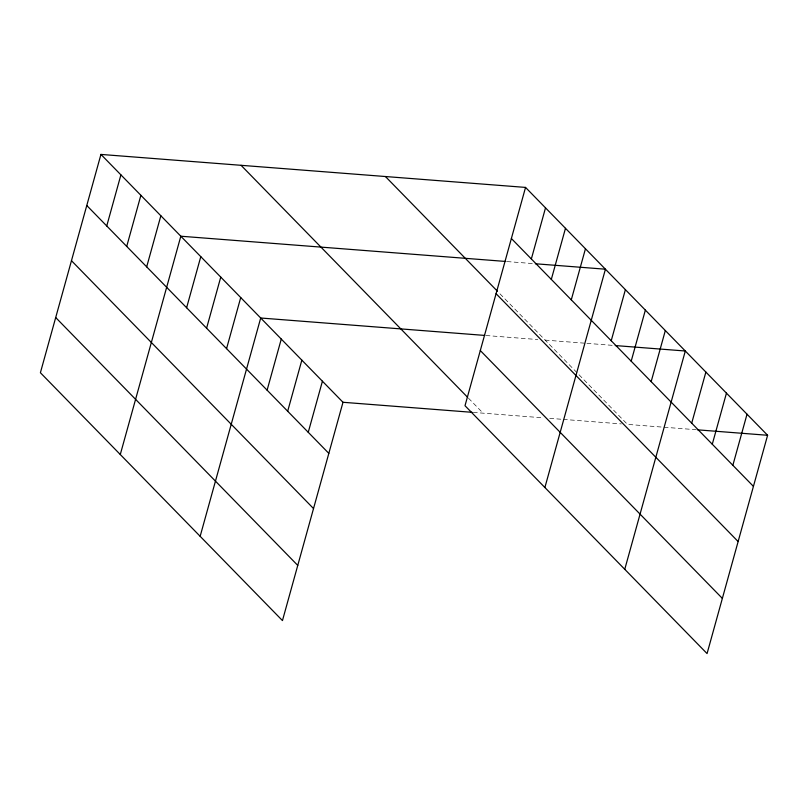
<?xml version="1.0" encoding="UTF-8"?>
<svg xmlns="http://www.w3.org/2000/svg" width="808" height="808" viewBox="0 0 808 808"><rect width="100%" height="100%" fill="white"/><g stroke="black" fill="none" stroke-linecap="round" stroke-linejoin="round"><path stroke-width="0.61" stroke-dasharray="4.04 3.03" d="M507.091 261.57L532.906 263.57M485.951 335.512L537.775 339.542M545.178 340.118L585.739 343.269M586.972 343.36L612.787 345.37M473.286 412.403L543.572 417.867M549.743 418.342L562.085 419.301M563.317 419.403L621.312 423.907M696.314 429.735L627.483 424.392L498.294 292.102M468.539 398.243L483.113 413.171"/><path stroke-width="1.21" d="M100.939 154.419L40.4 372.72L282.457 620.584L342.996 402.283L100.939 154.419L525.543 187.416L767.6 435.28L707.061 653.581L465.004 405.717L525.543 187.416M106.747 225.957L120.907 174.871M126.715 246.41L140.885 195.314M146.682 266.852L160.853 215.766M120.281 454.52L180.82 236.219L505.869 261.469M186.618 307.747L200.788 256.661M206.596 328.2L220.756 277.114M226.563 348.652L240.723 297.556M200.152 536.31L260.701 318.009L484.719 335.421M267.105 390.163L281.275 339.077M287.678 411.232L301.849 360.146M308.252 432.3L322.422 381.214M531.351 258.954L545.511 207.868M551.319 279.396L565.479 228.311M571.286 299.849L585.457 248.763M544.885 487.517L605.424 269.205L535.361 263.761M611.222 340.744L625.392 289.658M631.189 361.196L645.36 310.11M651.167 381.639L665.327 330.553M624.756 569.307L685.305 351.005L615.241 345.561M691.709 423.16L705.879 372.074M712.282 444.228L726.453 393.142M732.856 465.297L747.026 414.211M342.996 402.283L472.054 412.312M697.536 429.836L767.6 435.28M511.373 238.501L753.43 486.365M385.426 176.528L497.425 291.213M496.072 293.688L738.128 541.542M480.305 350.541L722.362 598.395M241.057 165.307L467.68 397.364M86.769 205.505L328.826 453.369M71.468 260.691L313.524 508.545M55.701 317.544L297.758 565.408"/></g></svg>
